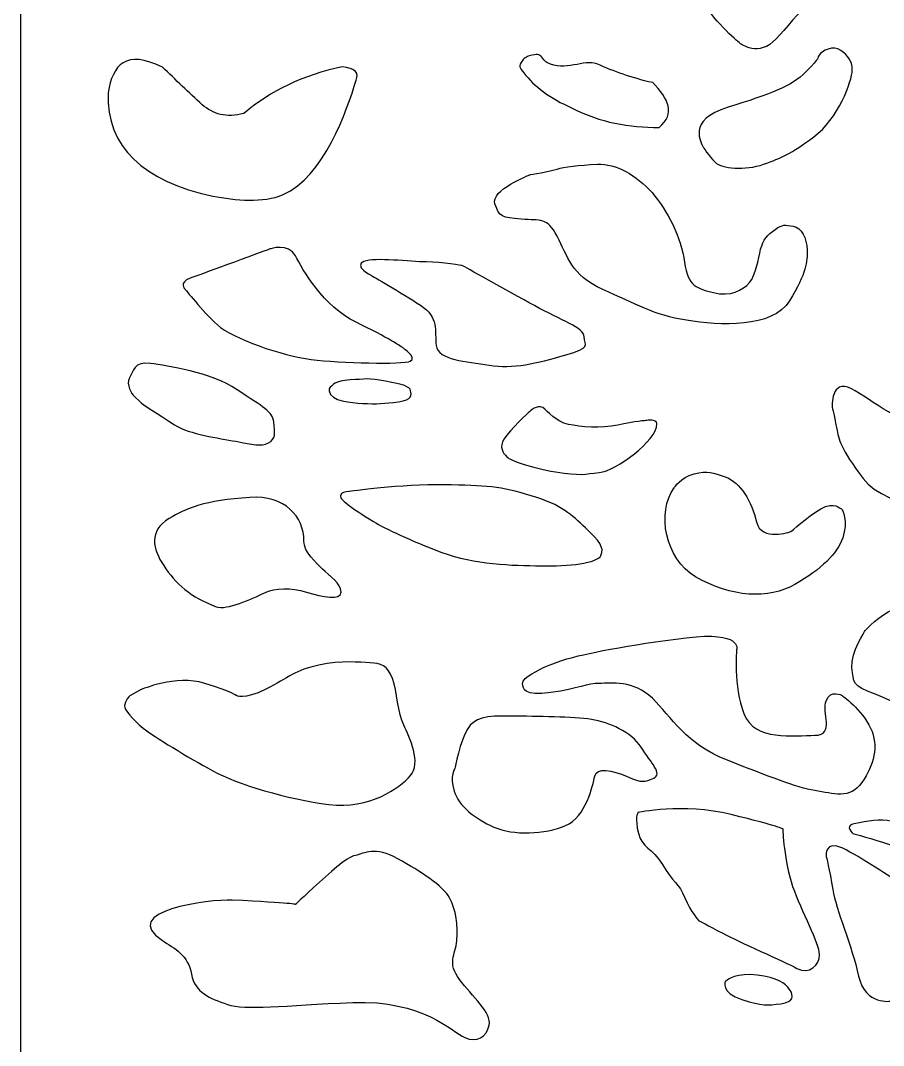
# Model space of a CAD drawing. Header units: centimetres. Extents: x -15.7 to -8.7, y -9 to 9.
# Drawn here: x -15.652 to -13.319, y -3.082 to -0.31 of the extents above; entities that cross this region are included whole.
import ezdxf

# ---------------------------------------------------------------- set-up
doc = ezdxf.new("R2010")
doc.units = ezdxf.units.CM
doc.header["$MEASUREMENT"] = 0
doc.layers.add('layer 1', color=7, linetype='Continuous')

msp = doc.modelspace()

# ---------------------------------------------------------------- linework, layer by layer
at = {"layer": 'layer 1', "color": 250, "lineweight": 30}
for points, knots in [([(-15.65204, 9.00077), (-15.65204, 9.00077), (-8.7077, 9.00077), (-8.7077, 9.00077), (-8.7077, 9.00077), (-8.7077, 9.00077), (-8.7077, -9.00021), (-8.7077, -9.00021), (-8.7077, -9.00021), (-8.7077, -9.00021), (-15.65204, -9.00021), (-15.65204, -9.00021), (-15.65204, -9.00021), (-15.65204, -9.00021), (-15.65204, 9.00077), (-15.65204, 9.00077)], [0, 0, 0, 0, 0.2, 0.2, 0.2, 0.2, 0.4, 0.4, 0.4, 0.4, 0.6, 0.6, 0.6, 0.6, 1, 1, 1, 1]), ([(-13.55149, 0.04261), (-13.55149, 0.04261), (-13.6846, -0.06172), (-13.73496, -0.1191), (-13.73496, -0.1191), (-13.78534, -0.17648), (-13.83929, -0.19735), (-13.80692, -0.25733), (-13.80692, -0.25733), (-13.77453, -0.31732), (-13.70619, -0.37209), (-13.70619, -0.37209), (-13.70619, -0.37209), (-13.70619, -0.37209), (-13.65582, -0.41121), (-13.60905, -0.35905), (-13.60905, -0.35905), (-13.56229, -0.30689), (-13.45076, -0.17909), (-13.45076, -0.17909), (-13.45076, -0.17909), (-13.45076, -0.17909), (-13.47594, -0.09824), (-13.47594, -0.05911), (-13.47594, -0.05911), (-13.47594, -0.02), (-13.47234, 0.02696), (-13.47234, 0.02696), (-13.47234, 0.02696), (-13.47234, 0.02696), (-13.46184, 0.05996), (-13.48514, 0.06126), (-13.48514, 0.06126), (-13.50844, 0.06256), (-13.55149, 0.04261), (-13.55149, 0.04261)], [0, 0, 0, 0, 0.1, 0.1, 0.1, 0.1, 0.2, 0.2, 0.2, 0.2, 0.3, 0.3, 0.3, 0.3, 0.4, 0.4, 0.4, 0.4, 0.5, 0.5, 0.5, 0.5, 0.6, 0.6, 0.6, 0.6, 0.7, 0.7, 0.7, 0.7, 0.8, 0.8, 0.8, 0.8, 1, 1, 1, 1]), ([(-15.41543, -0.50511), (-15.40278, -0.4295), (-15.36724, -0.38704), (-15.26844, -0.43623), (-15.26844, -0.43623), (-15.23259, -0.47002), (-15.19674, -0.50382), (-15.16089, -0.53761), (-15.16089, -0.53761), (-15.13163, -0.56209), (-15.09637, -0.57464), (-15.04796, -0.561), (-15.04796, -0.561), (-14.97626, -0.49992), (-14.88785, -0.4579), (-14.78265, -0.43494), (-14.78265, -0.43494), (-14.7486, -0.43841), (-14.73606, -0.45055), (-14.74501, -0.47133), (-14.74501, -0.47133), (-14.76827, -0.552), (-14.8333, -0.73398), (-14.94219, -0.78063), (-14.94219, -0.78063), (-14.99628, -0.8038), (-15.07068, -0.79622), (-15.13221, -0.78453), (-15.13221, -0.78453), (-15.31807, -0.74564), (-15.42083, -0.65142), (-15.41543, -0.50511)], [0, 0, 0, 0, 0.1111111, 0.1111111, 0.1111111, 0.1111111, 0.2222222, 0.2222222, 0.2222222, 0.2222222, 0.3333333, 0.3333333, 0.3333333, 0.3333333, 0.4444444, 0.4444444, 0.4444444, 0.4444444, 0.5555556, 0.5555556, 0.5555556, 0.5555556, 0.6666667, 0.6666667, 0.6666667, 0.6666667, 0.7777778, 0.7777778, 0.7777778, 0.7777778, 1, 1, 1, 1]), ([(-13.80749, -0.65067), (-13.80928, -0.64157), (-13.85409, -0.57919), (-13.73937, -0.5441), (-13.73937, -0.5441), (-13.62465, -0.50901), (-13.56907, -0.48952), (-13.52784, -0.44793), (-13.52784, -0.44793), (-13.48661, -0.40635), (-13.50031, -0.41371), (-13.49309, -0.40323), (-13.49309, -0.40323), (-13.48588, -0.39275), (-13.4543, -0.37442), (-13.43445, -0.39078), (-13.43445, -0.39078), (-13.41462, -0.40715), (-13.40334, -0.41632), (-13.40334, -0.44416), (-13.40334, -0.44416), (-13.40334, -0.47198), (-13.44281, -0.57776), (-13.50689, -0.62423), (-13.50689, -0.62423), (-13.57099, -0.67069), (-13.59324, -0.68102), (-13.64309, -0.69844), (-13.64309, -0.69844), (-13.69293, -0.71586), (-13.75702, -0.7107), (-13.77394, -0.69327), (-13.77394, -0.69327), (-13.79084, -0.67585), (-13.80749, -0.65067), (-13.80749, -0.65067)], [0, 0, 0, 0, 0.1, 0.1, 0.1, 0.1, 0.2, 0.2, 0.2, 0.2, 0.3, 0.3, 0.3, 0.3, 0.4, 0.4, 0.4, 0.4, 0.5, 0.5, 0.5, 0.5, 0.6, 0.6, 0.6, 0.6, 0.7, 0.7, 0.7, 0.7, 0.8, 0.8, 0.8, 0.8, 1, 1, 1, 1]), ([(-14.29503, -0.41784), (-14.28931, -0.41073), (-14.28129, -0.40528), (-14.26868, -0.40317), (-14.26868, -0.40317), (-14.25079, -0.40014), (-14.24839, -0.40231), (-14.23988, -0.41259), (-14.23988, -0.41259), (-14.23619, -0.41704), (-14.23248, -0.42116), (-14.22874, -0.42324), (-14.22874, -0.42324), (-14.18004, -0.45037), (-14.12849, -0.41292), (-14.0943, -0.42714), (-14.0943, -0.42714), (-14.04492, -0.44768), (-14.00405, -0.46414), (-13.94273, -0.47783), (-13.94273, -0.47783), (-13.9004, -0.5209), (-13.88035, -0.56247), (-13.9258, -0.59869), (-13.9258, -0.59869), (-14.00623, -0.59928), (-14.08498, -0.58566), (-14.16063, -0.5467), (-14.16063, -0.5467), (-14.22121, -0.51982), (-14.26308, -0.48764), (-14.29128, -0.45162), (-14.29128, -0.45162), (-14.30242, -0.43738), (-14.30707, -0.43278), (-14.29503, -0.41784)], [0, 0, 0, 0, 0.1, 0.1, 0.1, 0.1, 0.2, 0.2, 0.2, 0.2, 0.3, 0.3, 0.3, 0.3, 0.4, 0.4, 0.4, 0.4, 0.5, 0.5, 0.5, 0.5, 0.6, 0.6, 0.6, 0.6, 0.7, 0.7, 0.7, 0.7, 0.8, 0.8, 0.8, 0.8, 1, 1, 1, 1]), ([(-14.27506, -0.72683), (-14.27506, -0.72683), (-14.38277, -0.76878), (-14.36942, -0.80556), (-14.36942, -0.80556), (-14.35607, -0.84235), (-14.35251, -0.8417), (-14.29821, -0.84687), (-14.29821, -0.84687), (-14.24392, -0.85202), (-14.23056, -0.83977), (-14.20118, -0.89333), (-14.20118, -0.89333), (-14.17181, -0.94689), (-14.16558, -0.99851), (-14.07747, -1.03723), (-14.07747, -1.03723), (-13.98934, -1.07595), (-13.94038, -1.10628), (-13.85137, -1.12048), (-13.85137, -1.12048), (-13.76236, -1.13468), (-13.61905, -1.14307), (-13.57277, -1.06756), (-13.57277, -1.06756), (-13.52648, -0.99206), (-13.5247, -0.96238), (-13.52559, -0.93011), (-13.52559, -0.93011), (-13.52648, -0.89784), (-13.53984, -0.86945), (-13.56298, -0.86622), (-13.56298, -0.86622), (-13.58612, -0.863), (-13.59057, -0.85977), (-13.61193, -0.87461), (-13.61193, -0.87461), (-13.6333, -0.88946), (-13.64398, -0.90171), (-13.6511, -0.92817), (-13.6511, -0.92817), (-13.65822, -0.95463), (-13.66355, -0.99787), (-13.68136, -1.01852), (-13.68136, -1.01852), (-13.69916, -1.03917), (-13.73388, -1.05724), (-13.77839, -1.04562), (-13.77839, -1.04562), (-13.8229, -1.03401), (-13.84782, -1.03013), (-13.85671, -0.96302), (-13.85671, -0.96302), (-13.86562, -0.89591), (-13.90389, -0.82234), (-13.94483, -0.77523), (-13.94483, -0.77523), (-13.98578, -0.72813), (-14.04275, -0.69586), (-14.09259, -0.69844), (-14.09259, -0.69844), (-14.14244, -0.70102), (-14.18338, -0.70554), (-14.20118, -0.71135), (-14.20118, -0.71135), (-14.21899, -0.71715), (-14.27506, -0.72683), (-14.27506, -0.72683)], [0, 0, 0, 0, 0.0555556, 0.0555556, 0.0555556, 0.0555556, 0.1111111, 0.1111111, 0.1111111, 0.1111111, 0.1666667, 0.1666667, 0.1666667, 0.1666667, 0.2222222, 0.2222222, 0.2222222, 0.2222222, 0.2777778, 0.2777778, 0.2777778, 0.2777778, 0.3333333, 0.3333333, 0.3333333, 0.3333333, 0.3888889, 0.3888889, 0.3888889, 0.3888889, 0.4444444, 0.4444444, 0.4444444, 0.4444444, 0.5, 0.5, 0.5, 0.5, 0.5555556, 0.5555556, 0.5555556, 0.5555556, 0.6111111, 0.6111111, 0.6111111, 0.6111111, 0.6666667, 0.6666667, 0.6666667, 0.6666667, 0.7222222, 0.7222222, 0.7222222, 0.7222222, 0.7777778, 0.7777778, 0.7777778, 0.7777778, 0.8333333, 0.8333333, 0.8333333, 0.8333333, 0.8888889, 0.8888889, 0.8888889, 0.8888889, 1, 1, 1, 1]), ([(-15.2079, -1.0353), (-15.2079, -1.0353), (-15.22482, -1.01852), (-15.19366, -1.0069), (-15.19366, -1.0069), (-15.16251, -0.99529), (-14.97737, -0.92752), (-14.97737, -0.92752), (-14.97737, -0.92752), (-14.97737, -0.92752), (-14.92751, -0.91011), (-14.90882, -0.94624), (-14.90882, -0.94624), (-14.89014, -0.98238), (-14.83227, -1.08434), (-14.74504, -1.12564), (-14.74504, -1.12564), (-14.65781, -1.16694), (-14.61865, -1.19469), (-14.61865, -1.19469), (-14.61865, -1.19469), (-14.61865, -1.19469), (-14.57859, -1.22115), (-14.59818, -1.23083), (-14.59818, -1.23083), (-14.61776, -1.24051), (-14.78778, -1.23599), (-14.8661, -1.22631), (-14.8661, -1.22631), (-14.94443, -1.21663), (-15.07883, -1.17017), (-15.11978, -1.13274), (-15.11978, -1.13274), (-15.16073, -1.0953), (-15.2079, -1.0353), (-15.2079, -1.0353)], [0, 0, 0, 0, 0.1, 0.1, 0.1, 0.1, 0.2, 0.2, 0.2, 0.2, 0.3, 0.3, 0.3, 0.3, 0.4, 0.4, 0.4, 0.4, 0.5, 0.5, 0.5, 0.5, 0.6, 0.6, 0.6, 0.6, 0.7, 0.7, 0.7, 0.7, 0.8, 0.8, 0.8, 0.8, 1, 1, 1, 1]), ([(-14.70378, -0.99896), (-14.70378, -0.99896), (-14.75398, -0.97297), (-14.7235, -0.96128), (-14.7235, -0.96128), (-14.69302, -0.94958), (-14.59801, -0.96257), (-14.55499, -0.96257), (-14.55499, -0.96257), (-14.51197, -0.96257), (-14.4564, -0.97297), (-14.4564, -0.97297), (-14.4564, -0.97297), (-14.4564, -0.97297), (-14.3363, -1.04055), (-14.2628, -1.08084), (-14.2628, -1.08084), (-14.18931, -1.12112), (-14.12836, -1.14061), (-14.12836, -1.16531), (-14.12836, -1.16531), (-14.12836, -1.19), (-14.10505, -1.1926), (-14.18035, -1.2147), (-14.18035, -1.2147), (-14.25564, -1.23679), (-14.32195, -1.25238), (-14.3847, -1.24199), (-14.3847, -1.24199), (-14.44745, -1.23159), (-14.52272, -1.22899), (-14.5281, -1.1887), (-14.5281, -1.1887), (-14.53348, -1.14841), (-14.51914, -1.11332), (-14.57112, -1.07954), (-14.57112, -1.07954), (-14.62311, -1.04575), (-14.70378, -0.99896), (-14.70378, -0.99896)], [0, 0, 0, 0, 0.0909091, 0.0909091, 0.0909091, 0.0909091, 0.1818182, 0.1818182, 0.1818182, 0.1818182, 0.2727273, 0.2727273, 0.2727273, 0.2727273, 0.3636364, 0.3636364, 0.3636364, 0.3636364, 0.4545455, 0.4545455, 0.4545455, 0.4545455, 0.5454545, 0.5454545, 0.5454545, 0.5454545, 0.6363636, 0.6363636, 0.6363636, 0.6363636, 0.7272727, 0.7272727, 0.7272727, 0.7272727, 0.8181818, 0.8181818, 0.8181818, 0.8181818, 1, 1, 1, 1]), ([(-15.34588, -1.32505), (-15.34943, -1.32182), (-15.36813, -1.29342), (-15.35744, -1.276), (-15.35744, -1.276), (-15.34676, -1.25858), (-15.34588, -1.23083), (-15.30048, -1.23728), (-15.30048, -1.23728), (-15.25508, -1.24373), (-15.13848, -1.26051), (-15.06639, -1.30827), (-15.06639, -1.30827), (-14.99427, -1.35602), (-14.97113, -1.36699), (-14.96758, -1.39539), (-14.96758, -1.39539), (-14.96402, -1.42378), (-14.96135, -1.44249), (-14.98182, -1.45217), (-14.98182, -1.45217), (-15.00229, -1.46185), (-15.02276, -1.45669), (-15.06993, -1.44766), (-15.06993, -1.44766), (-15.11711, -1.43862), (-15.19366, -1.42959), (-15.23551, -1.40312), (-15.23551, -1.40312), (-15.27733, -1.37667), (-15.32717, -1.34311), (-15.32717, -1.34311), (-15.32717, -1.34311), (-15.32717, -1.34311), (-15.34588, -1.32505), (-15.34588, -1.32505)], [0, 0, 0, 0, 0.1, 0.1, 0.1, 0.1, 0.2, 0.2, 0.2, 0.2, 0.3, 0.3, 0.3, 0.3, 0.4, 0.4, 0.4, 0.4, 0.5, 0.5, 0.5, 0.5, 0.6, 0.6, 0.6, 0.6, 0.7, 0.7, 0.7, 0.7, 0.8, 0.8, 0.8, 0.8, 1, 1, 1, 1]), ([(-14.81003, -1.29794), (-14.81003, -1.29794), (-14.80291, -1.28374), (-14.76107, -1.28181), (-14.76107, -1.28181), (-14.71923, -1.27987), (-14.713, -1.27535), (-14.66493, -1.28503), (-14.66493, -1.28503), (-14.61687, -1.29471), (-14.59996, -1.29923), (-14.59729, -1.31085), (-14.59729, -1.31085), (-14.59462, -1.32246), (-14.59283, -1.33538), (-14.63022, -1.34053), (-14.63022, -1.34053), (-14.6676, -1.34569), (-14.68987, -1.34763), (-14.72725, -1.34505), (-14.72725, -1.34505), (-14.75806, -1.34293), (-14.81228, -1.34085), (-14.81804, -1.31085), (-14.81804, -1.31085), (-14.81953, -1.30306), (-14.81003, -1.29794), (-14.81003, -1.29794)], [0, 0, 0, 0, 0.125, 0.125, 0.125, 0.125, 0.25, 0.25, 0.25, 0.25, 0.375, 0.375, 0.375, 0.375, 0.5, 0.5, 0.5, 0.5, 0.625, 0.625, 0.625, 0.625, 0.75, 0.75, 0.75, 0.75, 1, 1, 1, 1]), ([(-13.45794, -1.35506), (-13.45794, -1.35506), (-13.46151, -1.27708), (-13.40594, -1.30567), (-13.40594, -1.30567), (-13.35037, -1.33426), (-13.26613, -1.40834), (-13.18905, -1.41353), (-13.18905, -1.41353), (-13.11196, -1.41873), (-13.0546, -1.43432), (-13.0062, -1.47981), (-13.0062, -1.47981), (-12.95781, -1.52529), (-12.93808, -1.59807), (-12.94166, -1.61627), (-12.94166, -1.61627), (-12.94525, -1.63446), (-12.89506, -1.65396), (-12.99903, -1.65266), (-12.99903, -1.65266), (-13.103, -1.65136), (-13.31095, -1.63187), (-13.37368, -1.54869), (-13.37368, -1.54869), (-13.43642, -1.46552), (-13.44, -1.44212), (-13.44538, -1.41353), (-13.44538, -1.41353), (-13.45076, -1.38494), (-13.45794, -1.35506), (-13.45794, -1.35506)], [0, 0, 0, 0, 0.1111111, 0.1111111, 0.1111111, 0.1111111, 0.2222222, 0.2222222, 0.2222222, 0.2222222, 0.3333333, 0.3333333, 0.3333333, 0.3333333, 0.4444444, 0.4444444, 0.4444444, 0.4444444, 0.5555556, 0.5555556, 0.5555556, 0.5555556, 0.6666667, 0.6666667, 0.6666667, 0.6666667, 0.7777778, 0.7777778, 0.7777778, 0.7777778, 1, 1, 1, 1]), ([(-14.08725, -1.53219), (-14.12731, -1.53606), (-14.1371, -1.54187), (-14.20563, -1.53025), (-14.20563, -1.53025), (-14.27418, -1.51864), (-14.32668, -1.50057), (-14.33737, -1.4896), (-14.33737, -1.4896), (-14.34806, -1.47863), (-14.35874, -1.46379), (-14.34449, -1.44056), (-14.34449, -1.44056), (-14.33026, -1.41733), (-14.27596, -1.36763), (-14.27596, -1.36763), (-14.27596, -1.36763), (-14.27596, -1.36763), (-14.25548, -1.34698), (-14.24036, -1.35666), (-14.24036, -1.35666), (-14.22522, -1.36634), (-14.20475, -1.39474), (-14.17092, -1.40183), (-14.17092, -1.40183), (-14.1371, -1.40893), (-14.08369, -1.4141), (-14.03741, -1.40377), (-14.03741, -1.40377), (-13.99112, -1.39344), (-13.95996, -1.39151), (-13.95996, -1.39151), (-13.95996, -1.39151), (-13.95996, -1.39151), (-13.93148, -1.38635), (-13.93148, -1.40055), (-13.93148, -1.40055), (-13.93148, -1.44597), (-14.04229, -1.52785), (-14.08725, -1.53219)], [0, 0, 0, 0, 0.0909091, 0.0909091, 0.0909091, 0.0909091, 0.1818182, 0.1818182, 0.1818182, 0.1818182, 0.2727273, 0.2727273, 0.2727273, 0.2727273, 0.3636364, 0.3636364, 0.3636364, 0.3636364, 0.4545455, 0.4545455, 0.4545455, 0.4545455, 0.5454545, 0.5454545, 0.5454545, 0.5454545, 0.6363636, 0.6363636, 0.6363636, 0.6363636, 0.7272727, 0.7272727, 0.7272727, 0.7272727, 0.8181818, 0.8181818, 0.8181818, 0.8181818, 1, 1, 1, 1]), ([(-13.82721, -1.81381), (-13.73041, -1.8697), (-13.63002, -1.87619), (-13.55832, -1.8346), (-13.55832, -1.8346), (-13.48661, -1.79301), (-13.44422, -1.75274), (-13.42925, -1.70855), (-13.42925, -1.70855), (-13.41428, -1.66434), (-13.42904, -1.63056), (-13.43284, -1.63056), (-13.43284, -1.63056), (-13.43663, -1.63058), (-13.45076, -1.60848), (-13.4884, -1.63056), (-13.4884, -1.63056), (-13.52605, -1.65266), (-13.56907, -1.69165), (-13.56907, -1.69165), (-13.56907, -1.69165), (-13.56907, -1.69165), (-13.64974, -1.72024), (-13.66228, -1.66566), (-13.66228, -1.66566), (-13.67483, -1.61107), (-13.7071, -1.55779), (-13.74474, -1.54479), (-13.74474, -1.54479), (-13.78239, -1.5318), (-13.79315, -1.5266), (-13.83079, -1.5357), (-13.83079, -1.5357), (-13.86843, -1.54479), (-13.88457, -1.57338), (-13.88457, -1.57338), (-13.88457, -1.57338), (-13.93365, -1.63863), (-13.90879, -1.76671), (-13.82721, -1.81381)], [0, 0, 0, 0, 0.0909091, 0.0909091, 0.0909091, 0.0909091, 0.1818182, 0.1818182, 0.1818182, 0.1818182, 0.2727273, 0.2727273, 0.2727273, 0.2727273, 0.3636364, 0.3636364, 0.3636364, 0.3636364, 0.4545455, 0.4545455, 0.4545455, 0.4545455, 0.5454545, 0.5454545, 0.5454545, 0.5454545, 0.6363636, 0.6363636, 0.6363636, 0.6363636, 0.7272727, 0.7272727, 0.7272727, 0.7272727, 0.8181818, 0.8181818, 0.8181818, 0.8181818, 1, 1, 1, 1]), ([(-14.76463, -1.58381), (-14.76463, -1.58381), (-14.62132, -1.56317), (-14.50738, -1.5651), (-14.50738, -1.5651), (-14.39345, -1.56704), (-14.35517, -1.56962), (-14.27151, -1.59478), (-14.27151, -1.59478), (-14.18783, -1.61996), (-14.16202, -1.64641), (-14.12464, -1.6819), (-14.12464, -1.6819), (-14.08725, -1.71739), (-14.073, -1.73482), (-14.0828, -1.75612), (-14.0828, -1.75612), (-14.09259, -1.77741), (-14.17003, -1.7858), (-14.2457, -1.78451), (-14.2457, -1.78451), (-14.32135, -1.78322), (-14.4255, -1.78128), (-14.51273, -1.74838), (-14.51273, -1.74838), (-14.59996, -1.71546), (-14.66404, -1.68449), (-14.69787, -1.66448), (-14.69787, -1.66448), (-14.7317, -1.64448), (-14.7486, -1.63222), (-14.76285, -1.62189), (-14.76285, -1.62189), (-14.77709, -1.61156), (-14.78866, -1.60124), (-14.78688, -1.59478), (-14.78688, -1.59478), (-14.78399, -1.58426), (-14.77652, -1.58489), (-14.76463, -1.58381)], [0, 0, 0, 0, 0.0909091, 0.0909091, 0.0909091, 0.0909091, 0.1818182, 0.1818182, 0.1818182, 0.1818182, 0.2727273, 0.2727273, 0.2727273, 0.2727273, 0.3636364, 0.3636364, 0.3636364, 0.3636364, 0.4545455, 0.4545455, 0.4545455, 0.4545455, 0.5454545, 0.5454545, 0.5454545, 0.5454545, 0.6363636, 0.6363636, 0.6363636, 0.6363636, 0.7272727, 0.7272727, 0.7272727, 0.7272727, 0.8181818, 0.8181818, 0.8181818, 0.8181818, 1, 1, 1, 1]), ([(-15.26486, -1.78392), (-15.29432, -1.73882), (-15.30653, -1.69065), (-15.25052, -1.65656), (-15.25052, -1.65656), (-15.20571, -1.62928), (-15.15372, -1.60717), (-15.03182, -1.59937), (-15.03182, -1.59937), (-14.93746, -1.59334), (-14.88591, -1.6508), (-14.88591, -1.71751), (-14.88591, -1.71751), (-14.88591, -1.7488), (-14.85352, -1.77488), (-14.83554, -1.79314), (-14.83554, -1.79314), (-14.81756, -1.8114), (-14.78517, -1.83226), (-14.78517, -1.85574), (-14.78517, -1.85574), (-14.78517, -1.87921), (-14.83554, -1.86877), (-14.87871, -1.85574), (-14.87871, -1.85574), (-14.92188, -1.8427), (-14.96145, -1.8427), (-14.99383, -1.85834), (-14.99383, -1.85834), (-15.02621, -1.87398), (-15.09456, -1.90529), (-15.12334, -1.89486), (-15.12334, -1.89486), (-15.19189, -1.87001), (-15.23333, -1.83216), (-15.26486, -1.78392)], [0, 0, 0, 0, 0.1, 0.1, 0.1, 0.1, 0.2, 0.2, 0.2, 0.2, 0.3, 0.3, 0.3, 0.3, 0.4, 0.4, 0.4, 0.4, 0.5, 0.5, 0.5, 0.5, 0.6, 0.6, 0.6, 0.6, 0.7, 0.7, 0.7, 0.7, 0.8, 0.8, 0.8, 0.8, 1, 1, 1, 1]), ([(-13.3683, -1.95937), (-13.3683, -1.95937), (-13.40773, -2.01784), (-13.40416, -2.05943), (-13.40416, -2.05943), (-13.40057, -2.10102), (-13.40236, -2.10882), (-13.34321, -2.13092), (-13.34321, -2.13092), (-13.28405, -2.153), (-13.24282, -2.17899), (-13.21056, -2.20629), (-13.21056, -2.20629), (-13.17829, -2.23358), (-13.14244, -2.25437), (-13.09583, -2.25568), (-13.09583, -2.25568), (-13.04923, -2.25697), (-12.97751, -2.24788), (-12.92015, -2.21928), (-12.92015, -2.21928), (-12.86279, -2.19069), (-12.80901, -2.12961), (-12.80901, -2.12961), (-12.80901, -2.12961), (-12.80901, -2.12961), (-12.81082, -2.08802), (-12.85742, -2.08672), (-12.85742, -2.08672), (-12.90402, -2.08543), (-12.98827, -2.09193), (-12.98827, -2.09193), (-12.98827, -2.09193), (-12.98827, -2.09193), (-13.03488, -2.09842), (-13.06536, -2.05943), (-13.06536, -2.05943), (-13.09583, -2.02045), (-13.22131, -1.90998), (-13.22131, -1.90998), (-13.22131, -1.90998), (-13.22131, -1.90998), (-13.26433, -1.89308), (-13.29481, -1.90348), (-13.29481, -1.90348), (-13.32528, -1.91388), (-13.3683, -1.95937), (-13.3683, -1.95937)], [0, 0, 0, 0, 0.0769231, 0.0769231, 0.0769231, 0.0769231, 0.1538462, 0.1538462, 0.1538462, 0.1538462, 0.2307692, 0.2307692, 0.2307692, 0.2307692, 0.3076923, 0.3076923, 0.3076923, 0.3076923, 0.3846154, 0.3846154, 0.3846154, 0.3846154, 0.4615385, 0.4615385, 0.4615385, 0.4615385, 0.5384615, 0.5384615, 0.5384615, 0.5384615, 0.6153846, 0.6153846, 0.6153846, 0.6153846, 0.6923077, 0.6923077, 0.6923077, 0.6923077, 0.7692308, 0.7692308, 0.7692308, 0.7692308, 0.8461538, 0.8461538, 0.8461538, 0.8461538, 1, 1, 1, 1]), ([(-14.24308, -2.06203), (-14.24308, -2.06203), (-14.29686, -2.08672), (-14.29507, -2.10232), (-14.29507, -2.10232), (-14.29328, -2.11791), (-14.29149, -2.13741), (-14.21799, -2.12701), (-14.21799, -2.12701), (-14.1445, -2.11662), (-14.11761, -2.10232), (-14.08713, -2.10232), (-14.08713, -2.10232), (-14.05666, -2.10232), (-13.99391, -2.09322), (-13.94372, -2.14261), (-13.94372, -2.14261), (-13.89353, -2.19199), (-13.8523, -2.26737), (-13.74117, -2.31025), (-13.74117, -2.31025), (-13.63002, -2.35314), (-13.55473, -2.38433), (-13.50454, -2.39213), (-13.50454, -2.39213), (-13.45435, -2.39993), (-13.40954, -2.41682), (-13.37727, -2.37004), (-13.37727, -2.37004), (-13.345, -2.32325), (-13.33066, -2.27257), (-13.35396, -2.22318), (-13.35396, -2.22318), (-13.37727, -2.1738), (-13.43104, -2.13481), (-13.43104, -2.13481), (-13.43104, -2.13481), (-13.43104, -2.13481), (-13.46151, -2.11791), (-13.47407, -2.1491), (-13.47407, -2.1491), (-13.48661, -2.18029), (-13.44897, -2.24267), (-13.50454, -2.24267), (-13.50454, -2.24267), (-13.56011, -2.24267), (-13.66766, -2.25957), (-13.69635, -2.18419), (-13.69635, -2.18419), (-13.72504, -2.10882), (-13.71606, -2.01005), (-13.71606, -2.01005), (-13.71606, -2.01005), (-13.71606, -2.01005), (-13.69992, -1.96067), (-13.8523, -1.97885), (-13.8523, -1.97885), (-14.00467, -1.99706), (-14.13732, -2.02435), (-14.17496, -2.03604), (-14.17496, -2.03604), (-14.21261, -2.04773), (-14.24308, -2.06203), (-14.24308, -2.06203)], [0, 0, 0, 0, 0.0588235, 0.0588235, 0.0588235, 0.0588235, 0.1176471, 0.1176471, 0.1176471, 0.1176471, 0.1764706, 0.1764706, 0.1764706, 0.1764706, 0.2352941, 0.2352941, 0.2352941, 0.2352941, 0.2941176, 0.2941176, 0.2941176, 0.2941176, 0.3529412, 0.3529412, 0.3529412, 0.3529412, 0.4117647, 0.4117647, 0.4117647, 0.4117647, 0.4705882, 0.4705882, 0.4705882, 0.4705882, 0.5294118, 0.5294118, 0.5294118, 0.5294118, 0.5882353, 0.5882353, 0.5882353, 0.5882353, 0.6470588, 0.6470588, 0.6470588, 0.6470588, 0.7058824, 0.7058824, 0.7058824, 0.7058824, 0.7647059, 0.7647059, 0.7647059, 0.7647059, 0.8235294, 0.8235294, 0.8235294, 0.8235294, 0.8823529, 0.8823529, 0.8823529, 0.8823529, 1, 1, 1, 1]), ([(-15.32581, -2.11922), (-15.32581, -2.11922), (-15.23259, -2.07763), (-15.15372, -2.10232), (-15.15372, -2.10232), (-15.07484, -2.12701), (-15.06947, -2.13481), (-15.06947, -2.13481), (-15.06947, -2.13481), (-15.06947, -2.13481), (-15.04975, -2.1491), (-14.98881, -2.11791), (-14.98881, -2.11791), (-14.92785, -2.08672), (-14.90813, -2.06593), (-14.8454, -2.05293), (-14.8454, -2.05293), (-14.78265, -2.03994), (-14.73604, -2.04513), (-14.70737, -2.04644), (-14.70737, -2.04644), (-14.67869, -2.04773), (-14.65896, -2.05423), (-14.64642, -2.08932), (-14.64642, -2.08932), (-14.63387, -2.12441), (-14.63208, -2.1829), (-14.61594, -2.21538), (-14.61594, -2.21538), (-14.59981, -2.24788), (-14.56754, -2.31805), (-14.59801, -2.35185), (-14.59801, -2.35185), (-14.62849, -2.38563), (-14.70737, -2.44411), (-14.81851, -2.42982), (-14.81851, -2.42982), (-14.92965, -2.41552), (-15.06588, -2.37523), (-15.13221, -2.33885), (-15.13221, -2.33885), (-15.19853, -2.30245), (-15.29178, -2.2466), (-15.32043, -2.22318), (-15.32043, -2.22318), (-15.34909, -2.19976), (-15.37079, -2.17429), (-15.37079, -2.16202), (-15.37079, -2.16202), (-15.37079, -2.14976), (-15.35656, -2.13621), (-15.35656, -2.13621), (-15.35656, -2.13621), (-15.35656, -2.13621), (-15.32581, -2.11922), (-15.32581, -2.11922)], [0, 0, 0, 0, 0.0666667, 0.0666667, 0.0666667, 0.0666667, 0.1333333, 0.1333333, 0.1333333, 0.1333333, 0.2, 0.2, 0.2, 0.2, 0.2666667, 0.2666667, 0.2666667, 0.2666667, 0.3333333, 0.3333333, 0.3333333, 0.3333333, 0.4, 0.4, 0.4, 0.4, 0.4666667, 0.4666667, 0.4666667, 0.4666667, 0.5333333, 0.5333333, 0.5333333, 0.5333333, 0.6, 0.6, 0.6, 0.6, 0.6666667, 0.6666667, 0.6666667, 0.6666667, 0.7333333, 0.7333333, 0.7333333, 0.7333333, 0.8, 0.8, 0.8, 0.8, 0.8666667, 0.8666667, 0.8666667, 0.8666667, 1, 1, 1, 1]), ([(-14.47791, -2.33235), (-14.47791, -2.33235), (-14.46358, -2.25697), (-14.44385, -2.22578), (-14.44385, -2.22578), (-14.42413, -2.19459), (-14.39546, -2.1894), (-14.32555, -2.19069), (-14.32555, -2.19069), (-14.25564, -2.19199), (-14.15704, -2.19199), (-14.10863, -2.19979), (-14.10863, -2.19979), (-14.06024, -2.20759), (-14.00109, -2.23358), (-13.9742, -2.27517), (-13.9742, -2.27517), (-13.94731, -2.31676), (-13.91504, -2.34795), (-13.94014, -2.35834), (-13.94014, -2.35834), (-13.96524, -2.36873), (-13.97061, -2.37263), (-14.01184, -2.35444), (-14.01184, -2.35444), (-14.05307, -2.33625), (-14.0943, -2.32846), (-14.09968, -2.35314), (-14.09968, -2.35314), (-14.10505, -2.37784), (-14.12299, -2.46361), (-14.17855, -2.487), (-14.17855, -2.487), (-14.23412, -2.51039), (-14.32016, -2.51429), (-14.37215, -2.4909), (-14.37215, -2.4909), (-14.42413, -2.46751), (-14.46715, -2.43502), (-14.47971, -2.39343), (-14.47971, -2.39343), (-14.49225, -2.35185), (-14.47791, -2.33235), (-14.47791, -2.33235)], [0, 0, 0, 0, 0.0833333, 0.0833333, 0.0833333, 0.0833333, 0.1666667, 0.1666667, 0.1666667, 0.1666667, 0.25, 0.25, 0.25, 0.25, 0.3333333, 0.3333333, 0.3333333, 0.3333333, 0.4166667, 0.4166667, 0.4166667, 0.4166667, 0.5, 0.5, 0.5, 0.5, 0.5833333, 0.5833333, 0.5833333, 0.5833333, 0.6666667, 0.6666667, 0.6666667, 0.6666667, 0.75, 0.75, 0.75, 0.75, 0.8333333, 0.8333333, 0.8333333, 0.8333333, 1, 1, 1, 1]), ([(-13.98315, -2.45191), (-13.98315, -2.45191), (-13.86306, -2.42462), (-13.73041, -2.45711), (-13.73041, -2.45711), (-13.59775, -2.4896), (-13.59058, -2.4961), (-13.59058, -2.4961), (-13.59058, -2.4961), (-13.59058, -2.4961), (-13.587, -2.58447), (-13.56369, -2.65205), (-13.56369, -2.65205), (-13.54039, -2.71963), (-13.49199, -2.8067), (-13.49199, -2.83529), (-13.49199, -2.83529), (-13.49199, -2.86388), (-13.51888, -2.89117), (-13.55293, -2.87298), (-13.55293, -2.87298), (-13.587, -2.85478), (-13.71248, -2.8002), (-13.7537, -2.77811), (-13.7537, -2.77811), (-13.79494, -2.75602), (-13.81825, -2.74432), (-13.81825, -2.74432), (-13.81825, -2.74432), (-13.81825, -2.74432), (-13.83976, -2.72093), (-13.85589, -2.68194), (-13.85589, -2.68194), (-13.87203, -2.64295), (-13.88816, -2.64036), (-13.91683, -2.59227), (-13.91683, -2.59227), (-13.94551, -2.54418), (-13.97061, -2.54938), (-13.98137, -2.50779), (-13.98137, -2.50779), (-13.99212, -2.46621), (-13.98315, -2.45191), (-13.98315, -2.45191)], [0, 0, 0, 0, 0.0833333, 0.0833333, 0.0833333, 0.0833333, 0.1666667, 0.1666667, 0.1666667, 0.1666667, 0.25, 0.25, 0.25, 0.25, 0.3333333, 0.3333333, 0.3333333, 0.3333333, 0.4166667, 0.4166667, 0.4166667, 0.4166667, 0.5, 0.5, 0.5, 0.5, 0.5833333, 0.5833333, 0.5833333, 0.5833333, 0.6666667, 0.6666667, 0.6666667, 0.6666667, 0.75, 0.75, 0.75, 0.75, 0.8333333, 0.8333333, 0.8333333, 0.8333333, 1, 1, 1, 1]), ([(-13.40187, -2.50856), (-13.40187, -2.50856), (-13.42323, -2.48791), (-13.40276, -2.48339), (-13.40276, -2.48339), (-13.38228, -2.47887), (-13.33762, -2.46898), (-13.3093, -2.47306), (-13.3093, -2.47306), (-13.28096, -2.47714), (-13.26639, -2.48445), (-13.25677, -2.50081), (-13.25677, -2.50081), (-13.24716, -2.51717), (-13.23097, -2.53178), (-13.25232, -2.53695), (-13.25232, -2.53695), (-13.27369, -2.54211), (-13.27458, -2.54856), (-13.3084, -2.5363), (-13.3084, -2.5363), (-13.34223, -2.52405), (-13.40187, -2.50856), (-13.40187, -2.50856)], [0, 0, 0, 0, 0.1428571, 0.1428571, 0.1428571, 0.1428571, 0.2857143, 0.2857143, 0.2857143, 0.2857143, 0.4285714, 0.4285714, 0.4285714, 0.4285714, 0.5714286, 0.5714286, 0.5714286, 0.5714286, 0.7142857, 0.7142857, 0.7142857, 0.7142857, 1, 1, 1, 1]), ([(-15.08022, -2.68844), (-14.91351, -2.69624), (-14.90813, -2.70014), (-14.90813, -2.70014), (-14.90813, -2.70014), (-14.90813, -2.70014), (-14.90276, -2.69363), (-14.85973, -2.65465), (-14.85973, -2.65465), (-14.81671, -2.61566), (-14.7719, -2.57277), (-14.7468, -2.56758), (-14.7468, -2.56758), (-14.72171, -2.56237), (-14.69482, -2.54159), (-14.63208, -2.57667), (-14.63208, -2.57667), (-14.56934, -2.61176), (-14.51018, -2.64945), (-14.49225, -2.68194), (-14.49225, -2.68194), (-14.47433, -2.71443), (-14.46895, -2.75731), (-14.47254, -2.79761), (-14.47254, -2.79761), (-14.47612, -2.83789), (-14.49943, -2.85738), (-14.46537, -2.90287), (-14.46537, -2.90287), (-14.43131, -2.94836), (-14.37753, -2.99384), (-14.3847, -3.02633), (-14.3847, -3.02633), (-14.39187, -3.05883), (-14.41876, -3.07442), (-14.45102, -3.06012), (-14.45102, -3.06012), (-14.48329, -3.04582), (-14.56575, -2.95745), (-14.75398, -2.96525), (-14.75398, -2.96525), (-14.94219, -2.97304), (-15.04436, -2.98734), (-15.09278, -2.97045), (-15.09278, -2.97045), (-15.14117, -2.95355), (-15.1806, -2.93926), (-15.18957, -2.88858), (-15.18957, -2.88858), (-15.19853, -2.83789), (-15.23617, -2.8184), (-15.26844, -2.79761), (-15.26844, -2.79761), (-15.39143, -2.71833), (-15.14, -2.68565), (-15.08022, -2.68844)], [0, 0, 0, 0, 0.0666667, 0.0666667, 0.0666667, 0.0666667, 0.1333333, 0.1333333, 0.1333333, 0.1333333, 0.2, 0.2, 0.2, 0.2, 0.2666667, 0.2666667, 0.2666667, 0.2666667, 0.3333333, 0.3333333, 0.3333333, 0.3333333, 0.4, 0.4, 0.4, 0.4, 0.4666667, 0.4666667, 0.4666667, 0.4666667, 0.5333333, 0.5333333, 0.5333333, 0.5333333, 0.6, 0.6, 0.6, 0.6, 0.6666667, 0.6666667, 0.6666667, 0.6666667, 0.7333333, 0.7333333, 0.7333333, 0.7333333, 0.8, 0.8, 0.8, 0.8, 0.8666667, 0.8666667, 0.8666667, 0.8666667, 1, 1, 1, 1]), ([(-13.47407, -2.56887), (-13.47407, -2.56887), (-13.47765, -2.52469), (-13.42925, -2.54808), (-13.42925, -2.54808), (-13.38085, -2.57147), (-13.29659, -2.62866), (-13.2697, -2.64555), (-13.2697, -2.64555), (-13.24282, -2.66244), (-13.16932, -2.74562), (-13.14244, -2.7846), (-13.14244, -2.7846), (-13.11554, -2.82359), (-13.03847, -2.92626), (-13.03847, -2.92626), (-13.03847, -2.92626), (-13.03847, -2.92626), (-13.01516, -2.96915), (-13.06356, -2.97045), (-13.06356, -2.97045), (-13.11196, -2.97175), (-13.29839, -2.96135), (-13.29839, -2.96135), (-13.29839, -2.96135), (-13.29839, -2.96135), (-13.3683, -2.97435), (-13.38622, -2.89377), (-13.38622, -2.89377), (-13.40416, -2.8132), (-13.44718, -2.71313), (-13.45614, -2.65984), (-13.45614, -2.65984), (-13.4651, -2.60656), (-13.47407, -2.56887), (-13.47407, -2.56887)], [0, 0, 0, 0, 0.1, 0.1, 0.1, 0.1, 0.2, 0.2, 0.2, 0.2, 0.3, 0.3, 0.3, 0.3, 0.4, 0.4, 0.4, 0.4, 0.5, 0.5, 0.5, 0.5, 0.6, 0.6, 0.6, 0.6, 0.7, 0.7, 0.7, 0.7, 0.8, 0.8, 0.8, 0.8, 1, 1, 1, 1]), ([(-13.74295, -2.90547), (-13.74295, -2.90547), (-13.71428, -2.88338), (-13.6605, -2.89117), (-13.6605, -2.89117), (-13.60671, -2.89897), (-13.58386, -2.91214), (-13.5727, -2.93014), (-13.5727, -2.93014), (-13.56153, -2.94815), (-13.56012, -2.96353), (-13.59683, -2.96845), (-13.59683, -2.96845), (-13.63353, -2.97338), (-13.64487, -2.97535), (-13.70172, -2.95745), (-13.70172, -2.95745), (-13.75857, -2.93955), (-13.75054, -2.9073), (-13.74295, -2.90547)], [0, 0, 0, 0, 0.1666667, 0.1666667, 0.1666667, 0.1666667, 0.3333333, 0.3333333, 0.3333333, 0.3333333, 0.5, 0.5, 0.5, 0.5, 0.6666667, 0.6666667, 0.6666667, 0.6666667, 1, 1, 1, 1])]:
    msp.add_open_spline(points, degree=3, knots=knots, dxfattribs=at)

doc.saveas('drawing.dxf')
